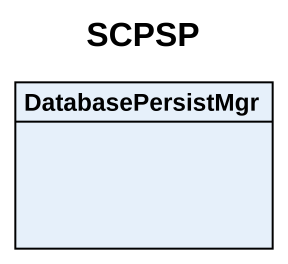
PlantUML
@startuml
title SCPSP
hide circle
hide empty members
class DatabasePersistMgr
@enduml
